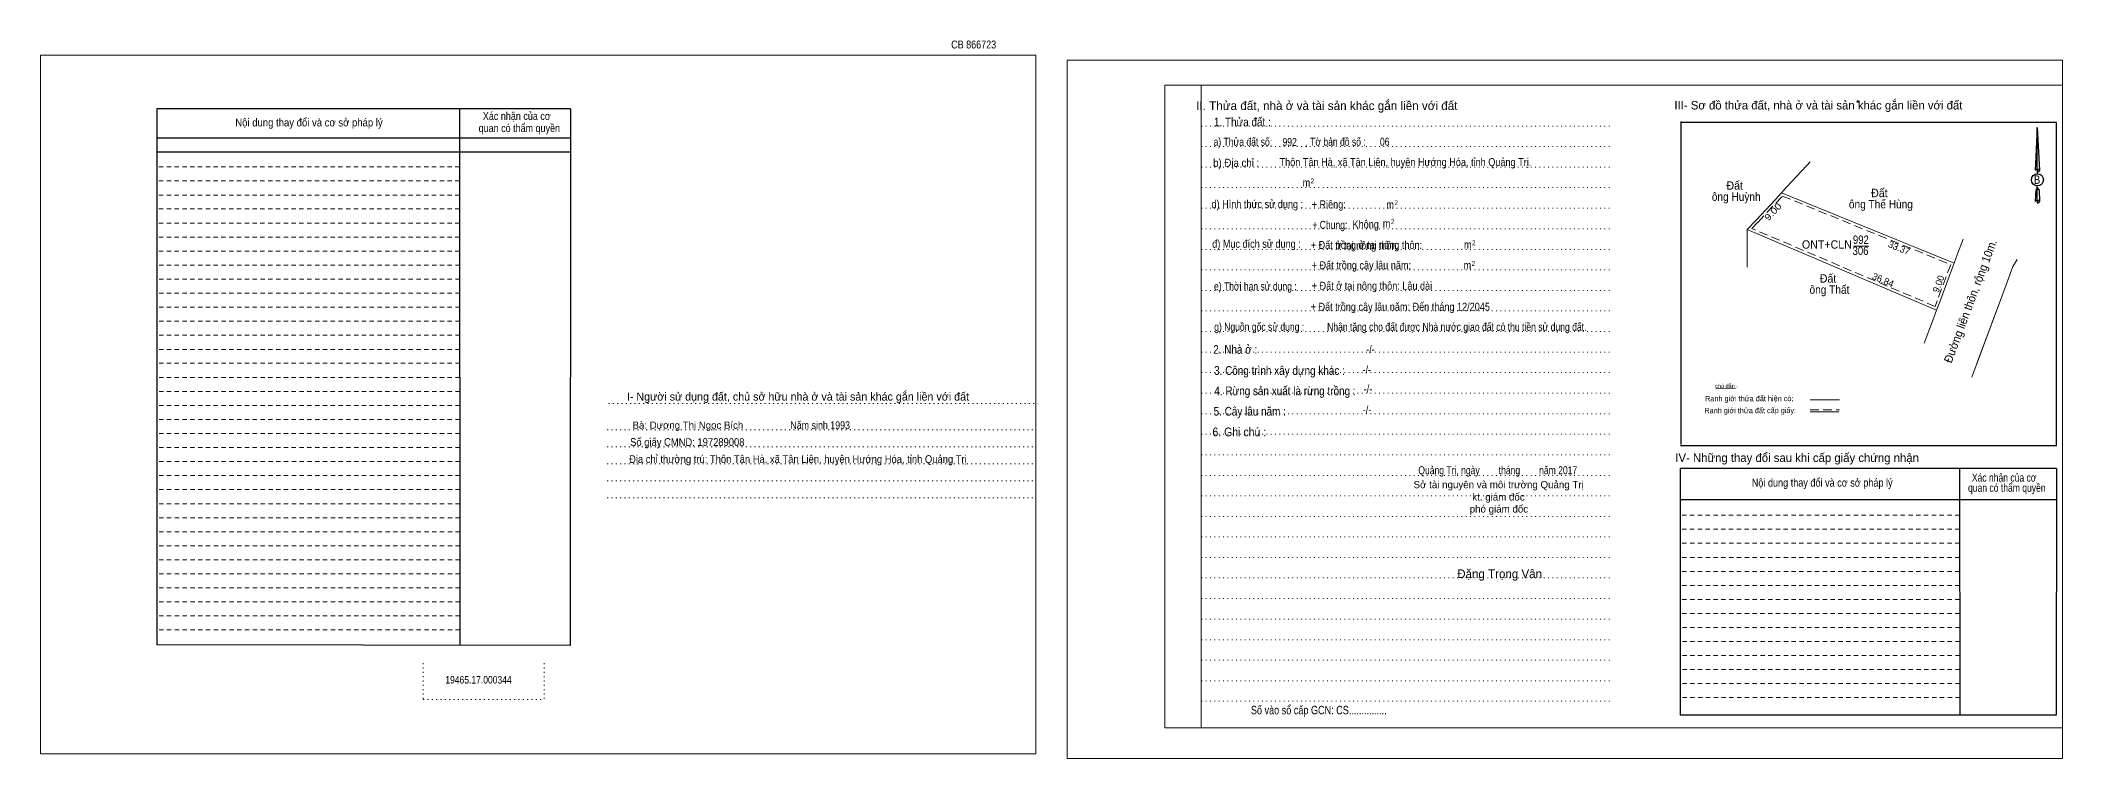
# Model space of a CAD drawing. Header units: metres. Extents: x 549350 to 550284, y 1838354 to 1838570.
# Drawn here: x 549349.9 to 549818.9, y 1838402.4 to 1838568.9 of the extents above; entities that cross this region are included whole.
import ezdxf
from ezdxf.enums import TextEntityAlignment as Align

# ---------------------------------------------------------------- set-up
doc = ezdxf.new("R2010")
doc.units = ezdxf.units.M
doc.header["$LTSCALE"] = 0.67
doc.header["$PDMODE"] = 32
doc.header["$PDSIZE"] = 0.335
for name, pattern in [('DOTTED', [1.5, 0.3, -1.2]), ('MEDIUM_DASHED', [4.5, 3, -1.5]), ('SHORT_DASHED', [2.7, 1.5, -1.2])]:
    doc.linetypes.add(name, pattern=pattern)
for name, color, linetype, lineweight in [('1', 7, 'DOTTED', 13), ('18', 7, 'Continuous', 25), ('2', 7, 'SHORT_DASHED', 13), ('28', 7, 'Continuous', 13), ('55', 7, 'Continuous', 13), ('8', 7, 'Continuous', 13)]:
    doc.layers.add(name, color=color, linetype=linetype, lineweight=lineweight)
doc.layers.add('40', color=7, linetype='Continuous')

msp = doc.modelspace()

# ---------------------------------------------------------------- linework, layer by layer
at = {"layer": '1', "linetype": 'Continuous'}
for p, q in [((549610.7, 1838558.54), (549818.94, 1838558.54)), ((549610.7, 1838558.54), (549610.7, 1838409.47)), ((549818.94, 1838558.54), (549818.94, 1838408.21)), ((549610.7, 1838409.47), (549818.94, 1838409.47))]:
    msp.add_line(p, q, dxfattribs=at)
at = {"layer": '1'}
for p, q in [((549619.14, 1838558.54), (549619.14, 1838409.47)), ((549619.14, 1838558.54), (549619.14, 1838409.47)), ((549619.2, 1838549.08), (549714.31, 1838549.08)), ((549619.2, 1838544.32), (549714.31, 1838544.32)), ((549619.2, 1838539.54), (549714.31, 1838539.54)), ((549619.2, 1838534.8), (549714.31, 1838534.8)), ((549619.2, 1838530.03), (549714.31, 1838530.03)), ((549619.2, 1838525.26), (549714.31, 1838525.26)), ((549619.2, 1838520.49), (549714.31, 1838520.49)), ((549619.2, 1838515.74), (549714.31, 1838515.74)), ((549619.2, 1838510.95), (549714.31, 1838510.95)), ((549619.2, 1838506.2), (549714.31, 1838506.2)), ((549619.2, 1838501.43), (549714.31, 1838501.43)), ((549619.2, 1838496.66), (549714.31, 1838496.66)), ((549619.2, 1838491.89), (549714.31, 1838491.89)), ((549481.7, 1838484.71), (549580.78, 1838484.71)), ((549619.2, 1838487.14), (549714.31, 1838487.14)), ((549619.2, 1838482.37), (549714.31, 1838482.37)), ((549481.39, 1838478.64), (549580.44, 1838478.64)), ((549619.2, 1838477.6), (549714.31, 1838477.6)), ((549481.39, 1838474.7), (549580.44, 1838474.7)), ((549481.39, 1838470.76), (549580.44, 1838470.76)), ((549619.2, 1838472.83), (549714.31, 1838472.83)), ((549481.39, 1838466.82), (549580.44, 1838466.82)), ((549619.2, 1838468.06), (549714.31, 1838468.06)), ((549481.39, 1838462.89), (549580.44, 1838462.89)), ((549619.2, 1838463.32), (549714.31, 1838463.32)), ((549619.2, 1838458.54), (549714.31, 1838458.54)), ((549619.2, 1838453.78), (549714.31, 1838453.78)), ((549619.2, 1838449), (549714.31, 1838449)), ((549619.2, 1838444.26), (549714.31, 1838444.26)), ((549619.2, 1838439.49), (549714.31, 1838439.49)), ((549619.2, 1838434.72), (549714.31, 1838434.72)), ((549619.2, 1838429.95), (549714.31, 1838429.95)), ((549438.71, 1838424.5), (549438.71, 1838416.04)), ((549466.81, 1838424.5), (549466.81, 1838416.04)), ((549619.2, 1838425.2), (549714.31, 1838425.2)), ((549619.2, 1838420.43), (549714.31, 1838420.43)), ((549438.71, 1838416.04), (549466.81, 1838416.04)), ((549619.2, 1838415.66), (549714.31, 1838415.66))]:
    msp.add_line(p, q, dxfattribs=at)
at = {"layer": '1', "linetype": 'Continuous'}
for points in [[(549349.94, 1838403.51), (549580.8, 1838403.51), (549580.8, 1838565.51), (549349.94, 1838565.51)], [(549349.94, 1838565.51), (549580.8, 1838565.51), (549580.8, 1838403.51), (549349.94, 1838403.51)], [(549349.94, 1838403.51), (549580.8, 1838403.51), (549580.8, 1838565.51), (549349.94, 1838565.51)], [(549588.08, 1838402.38), (549818.94, 1838402.38), (549818.94, 1838564.38), (549588.08, 1838564.38)], [(549619.14, 1838558.54), (549818.94, 1838558.54), (549818.94, 1838409.47), (549619.14, 1838409.47)]]:
    msp.add_lwpolyline(points, close=True, dxfattribs=at)
at = {"layer": '18'}
for p, q in [((549813.08, 1838548.75), (549813.62, 1838538.8)), ((549813.08, 1838548.75), (549813.62, 1838538.8)), ((549813.08, 1838548.75), (549813.62, 1838538.8)), ((549812.66, 1838540.36), (549812.57, 1838538.82)), ((549813.08, 1838539.14), (549813.08, 1838538.76)), ((549813.08, 1838538.76), (549813.08, 1838538.46)), ((549813.08, 1838538.46), (549813.08, 1838538.08)), ((549813.08, 1838538.46), (549813.08, 1838538.08)), ((549813.08, 1838538.46), (549813.08, 1838538.08)), ((549813.62, 1838538.8), (549813.62, 1838538.82)), ((549813.08, 1838534.73), (549813.08, 1838535.18)), ((549813.08, 1838534.73), (549813.08, 1838535.18)), ((549813.08, 1838534.73), (549813.08, 1838535.18)), ((549813.08, 1838534.73), (549813.49, 1838534.19)), ((549813.08, 1838534.73), (549813.49, 1838534.19)), ((549813.08, 1838534.73), (549813.49, 1838534.19)), ((549813.08, 1838531.92), (549813.08, 1838531.54)), ((549813.49, 1838534.19), (549813.62, 1838531.58)), ((549813.49, 1838534.19), (549813.62, 1838531.58)), ((549813.49, 1838534.19), (549813.62, 1838531.58)), ((549813.62, 1838531.58), (549813.62, 1838531.6)), ((549813.08, 1838531.54), (549813.08, 1838531.24))]:
    msp.add_line(p, q, dxfattribs=at)
for points in [[(549813.08, 1838539.14), (549813.08, 1838548.75), (549812.66, 1838540.36)], [(549813.08, 1838531.92), (549813.08, 1838534.73), (549812.72, 1838534.19), (549812.66, 1838533.13), (549812.57, 1838531.6)]]:
    msp.add_lwpolyline(points, dxfattribs=at)
msp.add_ellipse((549813.1127, 1838536.5991), major_axis=(0, 1.4152), ratio=0.983453, dxfattribs=at)
for centre, start_param, end_param in [((549813.1133, 1838538.7798), 1.57079633, 3.07445202), ((549813.1133, 1838538.7798), 0.06714063, 1.57079633), ((549813.1133, 1838538.7798), 4.71238898, 6.28318531), ((549813.1133, 1838531.5568), 2.49106941, 3.07427841), ((549813.1133, 1838531.5568), 1.57079633, 2.49106941), ((549813.1133, 1838531.5568), 0.06714063, 1.57079633), ((549813.1133, 1838531.5568), 4.71238898, 6.28318531)]:
    msp.add_ellipse(centre, major_axis=(0.5102, 0), ratio=0.655448, start_param=start_param, end_param=end_param, dxfattribs=at)
at = {"layer": '2', "linetype": 'Continuous', "lineweight": 25}
for p, q in [((549472.86, 1838553.09), (549376.94, 1838553.09)), ((549376.94, 1838553.09), (549376.94, 1838428.76)), ((549447.17, 1838553.09), (549447.22, 1838428.66)), ((549472.86, 1838546.3), (549377.06, 1838546.3)), ((549472.86, 1838543.06), (549377.06, 1838543.06))]:
    msp.add_line(p, q, dxfattribs=at)
at = {"layer": '2'}
for p, q in [((549447.17, 1838539.61), (549376.92, 1838539.61)), ((549447.17, 1838536.35), (549376.92, 1838536.35)), ((549447.17, 1838536.35), (549376.94, 1838536.35)), ((549447.17, 1838533.09), (549376.94, 1838533.09)), ((549447.17, 1838529.85), (549376.94, 1838529.85)), ((549447.17, 1838526.58), (549376.94, 1838526.58)), ((549447.17, 1838523.32), (549376.94, 1838523.32)), ((549447.17, 1838520.08), (549376.94, 1838520.08)), ((549447.19, 1838516.82), (549376.94, 1838516.82)), ((549447.19, 1838513.58), (549376.94, 1838513.58)), ((549447.19, 1838510.32), (549376.94, 1838510.32)), ((549447.19, 1838507.06), (549376.94, 1838507.06)), ((549447.19, 1838503.82), (549376.94, 1838503.82)), ((549447.19, 1838500.55), (549376.94, 1838500.55)), ((549447.19, 1838497.29), (549376.94, 1838497.29)), ((549447.19, 1838494.05), (549376.94, 1838494.05)), ((549447.19, 1838490.79), (549376.94, 1838490.79)), ((549447.19, 1838487.55), (549376.94, 1838487.55)), ((549447.19, 1838484.28), (549376.94, 1838484.28)), ((549447.19, 1838481.02), (549376.94, 1838481.02)), ((549447.19, 1838477.78), (549376.94, 1838477.78)), ((549447.19, 1838474.52), (549376.94, 1838474.52)), ((549447.22, 1838471.26), (549376.94, 1838471.26)), ((549447.22, 1838468.02), (549376.94, 1838468.02)), ((549447.22, 1838464.76), (549376.94, 1838464.76)), ((549447.22, 1838461.49), (549376.94, 1838461.49)), ((549447.22, 1838458.25), (549376.94, 1838458.25)), ((549447.22, 1838454.99), (549376.94, 1838454.99)), ((549795.04, 1838455.55), (549730.28, 1838455.55)), ((549795.06, 1838452.31), (549730.28, 1838452.31)), ((549447.22, 1838451.75), (549376.94, 1838451.75)), ((549447.22, 1838448.49), (549376.94, 1838448.49)), ((549795.06, 1838449.05), (549730.28, 1838449.05)), ((549447.22, 1838445.22), (549376.94, 1838445.22)), ((549795.06, 1838445.79), (549730.28, 1838445.79)), ((549795.06, 1838442.55), (549730.28, 1838442.55)), ((549447.22, 1838441.98), (549376.94, 1838441.98)), ((549447.22, 1838438.72), (549376.94, 1838438.72)), ((549795.06, 1838439.28), (549730.28, 1838439.28)), ((549447.22, 1838435.46), (549376.94, 1838435.46)), ((549795.06, 1838436.02), (549730.28, 1838436.02)), ((549447.22, 1838432.22), (549376.94, 1838432.22)), ((549795.08, 1838432.78), (549730.28, 1838432.78)), ((549795.08, 1838429.52), (549730.28, 1838429.52)), ((549795.08, 1838426.28), (549730.28, 1838426.28)), ((549795.08, 1838423.02), (549730.28, 1838423.02)), ((549795.08, 1838419.76), (549730.28, 1838419.76)), ((549795.11, 1838416.52), (549730.28, 1838416.52))]:
    msp.add_line(p, q, dxfattribs=at)
at = {"layer": '2', "linetype": 'Continuous', "lineweight": 25}
msp.add_lwpolyline([(549472.86, 1838553.09), (549472.82, 1838428.62), (549376.94, 1838428.76)], dxfattribs=at)
at = {"layer": '28', "lineweight": 25}
for p, q in [((549730.44, 1838550.16), (549730.44, 1838475.2)), ((549817.56, 1838474.95), (549730.36, 1838474.95)), ((549795.04, 1838469.66), (549795.11, 1838412.42)), ((549817.5, 1838469.66), (549817.45, 1838412.42)), ((549817.48, 1838462.39), (549730.28, 1838462.39)), ((549817.45, 1838412.42), (549730.28, 1838412.42))]:
    msp.add_line(p, q, dxfattribs=at)
at = {"layer": '28', "linetype": 'SHORT_DASHED'}
msp.add_line((549795.04, 1838458.82), (549730.28, 1838458.82), dxfattribs=at)
at = {"layer": '28', "lineweight": 25}
for points in [[(549817.56, 1838474.95), (549817.56, 1838549.92), (549730.36, 1838549.92)], [(549817.5, 1838469.66), (549730.28, 1838469.66), (549730.28, 1838412.42)]]:
    msp.add_lwpolyline(points, dxfattribs=at)
at = {"layer": '28'}
msp.add_point((549771.4, 1838554.78), dxfattribs=at)
at = {"layer": '55'}
for p, q in [((549738.56, 1838488.11), (549743.11, 1838488.18)), ((549760.37, 1838485.57), (549767.23, 1838485.57)), ((549760.44, 1838482.78), (549767.03, 1838482.78)), ((549760.44, 1838482.78), (549767.03, 1838482.78))]:
    msp.add_line(p, q, dxfattribs=at)
at = {"layer": '55', "linetype": 'MEDIUM_DASHED'}
msp.add_line((549760.44, 1838483.27), (549767.18, 1838483.27), dxfattribs=at)
at = {"layer": '8'}
for p, q in [((549760.42, 1838540.75), (549759.65, 1838539.93)), ((549747.85, 1838527.27), (549752.25, 1838531.98)), ((549752.25, 1838531.98), (549753.77, 1838533.61)), ((549793.82, 1838517.32), (549753.77, 1838533.61)), ((549745.8, 1838525.08), (549747.85, 1838527.27)), ((549745.8, 1838525.08), (549745.79, 1838518.71)), ((549789.74, 1838506.4), (549745.8, 1838525.08)), ((549794.61, 1838519.44), (549795.89, 1838522.82)), ((549745.79, 1838518.71), (549745.78, 1838516.39)), ((549770.46, 1838521.26), (549773.99, 1838521.26)), ((549793.82, 1838517.32), (549794.61, 1838519.44)), ((549807.4, 1838516.48), (549808.4, 1838518.16)), ((549793.82, 1838517.32), (549793.19, 1838515.63)), ((549789.01, 1838504.45), (549786.85, 1838498.69)), ((549789.74, 1838506.4), (549789.01, 1838504.45))]:
    msp.add_line(p, q, dxfattribs=at)
for points in [[(549759.65, 1838539.93), (549754.95, 1838534.89), (549753.77, 1838533.61)], [(549793.19, 1838515.63), (549790.45, 1838508.3), (549789.74, 1838506.4)], [(549797.9, 1838490.82), (549805.52, 1838511.4), (549807.4, 1838516.48)], [(549799.16, 1838494.21), (549805.52, 1838511.4), (549807.4, 1838516.48)]]:
    msp.add_lwpolyline(points, dxfattribs=at)
at = {"layer": '8', "linetype": 'MEDIUM_DASHED'}
for points in [[(549748.32, 1838526.82), (549753.94, 1838532.85), (549792.99, 1838516.96), (549789.85, 1838508.51)], [(549789.85, 1838508.54), (549789.36, 1838507.25), (549746.91, 1838525.32), (549748.32, 1838526.82)]]:
    msp.add_lwpolyline(points, dxfattribs=at)

# ---------------------------------------------------------------- texts
at = {"layer": '18'}
for s, height, p in [('II. Thửa đất, nhà ở và tài sản khác gắn liền với đất', 2.025, (549648.295, 1838552.8)), ('Sở tài nguyên và môi trường Quảng Trị', 1.688, (549688.155, 1838465.08)), ('phó giám đốc', 1.688, (549688.21, 1838459.44)), ('kt. giám đốc', 1.688, (549688.11, 1838462.22)), ('Đặng Trọng Vân', 2.005, (549688.38, 1838444.24))]:
    msp.add_text(s, height=height, dxfattribs=at).set_placement(p, align=Align.CENTER)
for s, height, width, p in [('1. Thửa đất :', 2.025, 0.85, (549628.705, 1838549.02)), ('a) Thửa đất số:              , Tờ bản đồ số : ', 1.856, 0.8, (549639.95, 1838544.51)), ('992', 1.86, 0.8, (549639.68, 1838544.45)), ('06', 1.86, 0.8, (549661.72, 1838544.52)), ('b) Địa chỉ : ', 1.856, 0.9, (549627.585, 1838539.64)), (' Thôn Tân Hà, xã Tân Liên, huyện Hướng Hóa, tỉnh Quảng Trị.', 1.86, 0.85, (549666.24, 1838539.79)), (' m', 1.856, 0.85, (549643.275, 1838535.04)), ('2', 1.125, 0.75, (549644.95, 1838535.82)), ('B', 1.944, 0.85, (549813.025, 1838535.68)), ('d) Hình thức sử dụng :', 1.856, 0.85, (549632.175, 1838530.05)), ('+ Riêng: ', 1.856, 0.85, (549649.03, 1838530)), ('2', 1.125, 0.75, (549664.39, 1838530.75)), ('       + Chung:', 1.856, 0.8, (549647.075, 1838525.24)), ('Không', 1.856, 0.85, (549657.315, 1838525.37)), (' m', 1.856, 0.85, (549661.865, 1838525.55)), (' m', 1.856, 0.85, (549662.695, 1838529.94)), ('2', 1.125, 0.75, (549663.56, 1838526.36)), ('đ) Mục đích sử dụng :', 1.856, 0.85, (549631.985, 1838520.85)), ('+ Đất trồng ở tại nông thôn:', 1.855, 0.85, (549657.485, 1838520.57)), (' ở tại nông thôn:', 1.85, 0.85, (549657.385, 1838520.47)), ('2', 1.125, 0.75, (549682.4, 1838521.45)), ('+ Đất trồng cây lâu năm:', 1.856, 0.85, (549656.3, 1838515.88)), (' m', 1.856, 0.85, (549680.705, 1838520.66)), ('2', 1.125, 0.75, (549682.3, 1838516.66)), ('e) Thời hạn sử dụng :', 1.856, 0.8, (549631.72, 1838510.99)), ('+ Đất ở tại nông thôn: Lâu dài', 1.855, 0.85, (549658.76, 1838511.11)), (' m', 1.856, 0.85, (549680.605, 1838515.87)), ('+ Đất trồng cây lâu năm: Đến tháng 12/2045', 1.856, 0.85, (549665.335, 1838506.25)), ('g) Nguồn gốc sử dụng :', 1.856, 0.8, (549632.615, 1838501.59)), ('Nhận tặng cho đất được Nhà nước giao đất có thu tiền sử dụng đất.', 1.86, 0.8, (549678.44, 1838501.58)), ('2. Nhà ở :', 2.025, 0.85, (549627.055, 1838496.26)), ('3. Công trình xây dựng khác :', 2.025, 0.85, (549637.31, 1838491.37)), ('4. Rừng sản xuất là rừng trồng :', 2.025, 0.85, (549638.59, 1838486.65)), ('5. Cây lâu năm :', 2.025, 0.85, (549630.425, 1838481.92)), ('6. Ghi chú :', 2.025, 0.9, (549627.995, 1838477.13)), ('Quảng Trị, ngày        tháng        năm 2017', 1.855, 0.8, (549687.945, 1838468.33)), ('19465.17.000344', 1.74, 0.85, (549451.54, 1838419.78)), ('Số vào sổ cấp GCN: CS...............', 1.969, 0.8, (549646.435, 1838412.64))]:
    msp.add_text(s, height=height, dxfattribs=dict(at, width=width)).set_placement(p, align=Align.CENTER)
at = {"layer": '2'}
for s, width, p in [('Nội dung thay đổi và cơ sở pháp lý', 0.9, (549412.225, 1838549)), ('Nội dung thay đổi và cơ sở pháp lý', 0.9, (549412.225, 1838549)), ('Xác nhận của cơ', 0.85, (549460.42, 1838550.5)), ('Xác nhận của cơ', 0.85, (549460.42, 1838550.5)), (' quan có thẩm quyền', 0.85, (549460.725, 1838547.69)), (' quan có thẩm quyền', 0.85, (549460.725, 1838547.69))]:
    msp.add_text(s, height=1.834, dxfattribs=dict(at, width=width)).set_placement(p, align=Align.CENTER)
at = {"layer": '28'}
for s, height, p in [('III- Sơ đồ thửa đất, nhà ở và tài sản khác gắn liền với đất', 1.969, (549762.315, 1838552.93)), ('I- Người sử dụng đất, chủ sở hữu nhà ở và tài sản khác gắn liền với đất', 1.859, (549525.635, 1838485.41)), ('Bà: Dương Thị Ngọc Bích', 1.67, (549500.105, 1838478.87)), ('IV- Những thay đổi sau khi cấp giấy chứng nhận', 1.969, (549757.375, 1838471.17))]:
    msp.add_text(s, height=height, dxfattribs=at).set_placement(p, align=Align.CENTER)
for s, height, width, p in [('-/-', 1.856, 0.85, (549658.42, 1838496.37)), ('-/-', 1.856, 0.85, (549657.57, 1838491.66)), ('-/-', 1.856, 0.85, (549657.85, 1838487.21)), ('Năm sinh 1993', 1.81, 0.85, (549530.785, 1838478.8)), ('-/-', 1.856, 0.85, (549657.63, 1838482.35)), ('Số giấy CMND: 197289008', 1.81, 0.9, (549499.965, 1838474.88)), ('Địa chỉ thường trú: Thôn Tân Hà, xã Tân Liên, huyện Hướng Hóa, tỉnh Quảng Trị', 1.81, 0.9, (549525.62, 1838470.93)), ('Nội dung thay đổi và cơ sở pháp lý', 1.856, 0.85, (549763.19, 1838465.45)), (' quan có thẩm quyền', 1.856, 0.8, (549805.735, 1838464.26)), ('Xác nhận của cơ', 1.856, 0.8, (549805.39, 1838466.62))]:
    msp.add_text(s, height=height, dxfattribs=dict(at, width=width)).set_placement(p, align=Align.CENTER)
at = {"layer": '40', "width": 0.85}
msp.add_text('CB 866723', height=1.834, dxfattribs=at).set_placement((549566.39, 1838567.08), align=Align.CENTER)
at = {"layer": '55'}
msp.add_text('chú dẫn :', height=0.9296, rotation=359.974, dxfattribs=at).set_placement((549740.9848, 1838488.3387), align=Align.CENTER)
at = {"layer": '55', "width": 0.8}
for s, height, p in [('Ranh giới thửa đất hiện có:', 1.267, (549746.2835, 1838485.2497)), ('Ranh giới thửa đất cấp giấy:', 1.261, (549746.5085, 1838482.4804))]:
    msp.add_text(s, height=height, rotation=0.135, dxfattribs=at).set_placement(p, align=Align.CENTER)
at = {"layer": '8'}
for s, width, p in [('Đất ', 0.95, (549743.235, 1838534.32)), ('ông Huỳnh', 0.9, (549743.25, 1838531.73)), ('ông Thế Hùng', 0.9, (549776.805, 1838530)), ('Đất ', 0.95, (549776.795, 1838532.59)), ('ONT+CLN', 0.95, (549764.285, 1838520.64)), ('992', 0.85, (549772.165, 1838521.76)), ('306', 0.85, (549772.075, 1838519.19)), ('Đất ', 0.95, (549764.885, 1838512.77)), ('ông Thất', 0.9, (549764.875, 1838510.18))]:
    msp.add_text(s, height=1.944, dxfattribs=dict(at, width=width)).set_placement(p, align=Align.CENTER)
for s, height, rotation, width, p in [('9.00', 1.555, 46.981, 1.15, (549752.3532, 1838528.6845)), ('Đường liên thôn, rộng 10m.', 1.944, 69.511, 0.95, (549798.4744, 1838508.1498))]:
    msp.add_text(s, height=height, rotation=rotation, dxfattribs=dict(at, width=width)).set_placement(p, align=Align.CENTER)
for s, rotation, p in [('33.37', 337.87, (549780.7521, 1838520.0994)), ('36.84', 336.957, (549777.0007, 1838512.6573)), ('9.00', 69.511, (549790.8848, 1838512.2128))]:
    msp.add_text(s, height=1.555, rotation=rotation, dxfattribs=at).set_placement(p, align=Align.CENTER)

doc.saveas('drawing.dxf')
